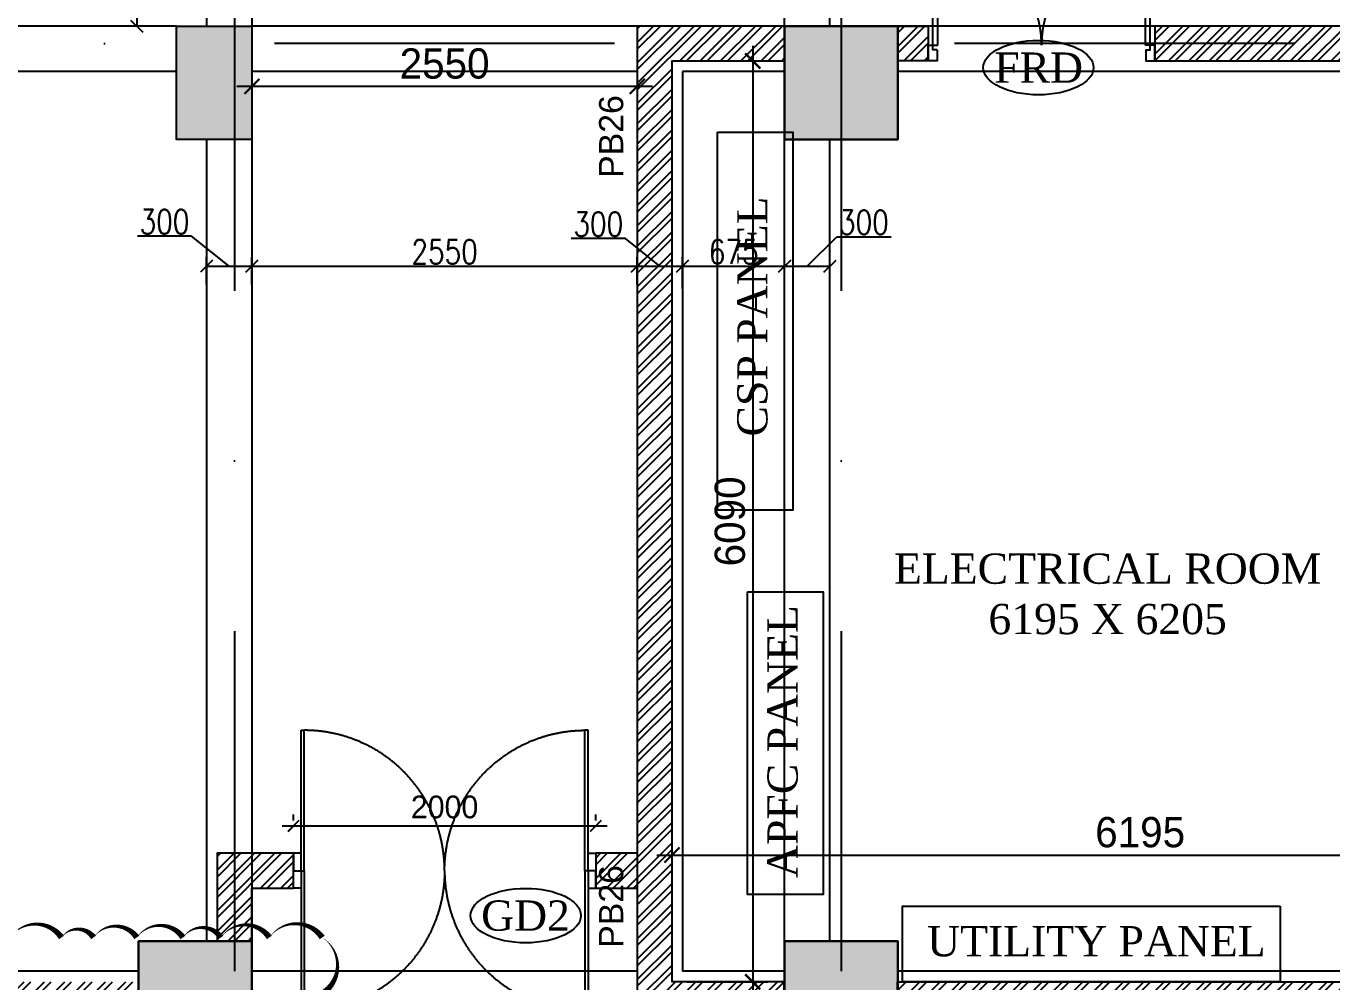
# Model space of a CAD drawing. Header units: millimetres. Extents: x 423806 to 486881, y 1786979 to 1831529.
# Drawn here: x 437737 to 446377, y 1811408 to 1817728 of the extents above; entities that cross this region are included whole.
import ezdxf

# ---------------------------------------------------------------- set-up
doc = ezdxf.new("R2010")
doc.units = ezdxf.units.MM
doc.header["$LTSCALE"] = 150
doc.header["$PDSIZE"] = 0.01
for name, pattern in [('240122--R0_INST_ FLOOR PLANS XREF$0$HIDDEN', [0.375, 0.25, -0.125]), ('DASHDOT', [1, 0.5, -0.25, 0, -0.25]), ('DASHDOTX2', [2, 1, -0.5, 0, -0.5])]:
    doc.linetypes.add(name, pattern=pattern)
doc.layers.get('0').update_dxf_attribs({"lineweight": 13})
for name, color, linetype in [('AD-COLUMNS', 41, 'Continuous'), ('AD-D&W TAG', 4, 'Continuous'), ('AD-DIM_CHECK', 7, 'Continuous'), ('AD-DOORS', 3, 'Continuous'), ('AD-GLASS', 140, 'Continuous'), ('AD-GRID', 251, 'DASHDOTX2'), ('AD-HATCH_LIGHT', 8, 'Continuous'), ('AD-SERVICE DOORS', 34, 'Continuous'), ('AD-SILL', 252, 'Continuous'), ('AD-STAIRCASE', 1, 'Continuous'), ('AD-WALL', 7, 'Continuous'), ('AD-WALL HATCH', 252, 'Continuous'), ('Revisions', 2, 'Continuous')]:
    doc.layers.add(name, color=color, linetype=linetype)
for name, color, linetype, lineweight in [('AD-TEXT', 7, 'Continuous', 25), ('BEAMS', 53, 'Continuous', 25), ('COL', 141, 'Continuous', 25), ('DIM', 7, 'Continuous', 13), ('filling', 254, 'Continuous', 0), ('GRID', 8, 'DASHDOT', 9), ('TEXT', 7, 'Continuous', 13)]:
    doc.layers.add(name, color=color, linetype=linetype, lineweight=lineweight)
doc.styles.add('240122--R0_INST_ FLOOR PLANS XREF$0$Scale M 200', font='times.ttf', dxfattribs={"height": 200})
doc.styles.add('Arial', font='arial.ttf')
doc.styles.add('RS', font='romans.shx', dxfattribs={"width": 0.8})
doc.dimstyles.new('D100', dxfattribs={"dimtxt": 160, "dimasz": 80, "dimexe": 60, "dimexo": 50, "dimgap": 15, "dimtad": 1, "dimdec": 0, "dimzin": 0, "dimdsep": 46, "dimtxsty": 'RS', "dimblk": 'OBLIQUE', "dimcen": 1, "dimclrd": 33, "dimclre": 33, "dimclrt": 7, "dimadec": 0, "dimazin": 0, "dimtfac": 1, "dimtdec": 0, "dimtmove": 2, "dimatfit": 3, "dimfxl": 125, "dimtolj": 1, "dimtzin": 0, "dimarcsym": 1})
doc.dimstyles.new('Scale 100', dxfattribs={"dimtxt": 200, "dimasz": 100, "dimexe": 100, "dimexo": 100, "dimgap": 50, "dimtad": 1, "dimdec": 0, "dimrnd": 5, "dimzin": 0, "dimdsep": 46, "dimtxsty": 'Standard', "dimblk": 'ARCHTICK', "dimcen": 0, "dimdle": 100, "dimclrd": 252, "dimclre": 252, "dimclrt": 256, "dimadec": 0, "dimazin": 0, "dimtfac": 1, "dimtdec": 0, "dimtofl": 0, "dimtmove": 1, "dimatfit": 3, "dimfxl": 0.18, "dimtolj": 1, "dimtzin": 0, "dimarcsym": 0})
doc.dimstyles.new('Scale 50', dxfattribs={"dimtxt": 150, "dimasz": 75, "dimexe": 75, "dimexo": 75, "dimgap": 50, "dimtad": 1, "dimdec": 0, "dimrnd": 5, "dimzin": 0, "dimdsep": 46, "dimtxsty": 'Standard', "dimblk": 'ARCHTICK', "dimcen": 0, "dimdle": 75, "dimclrd": 252, "dimclre": 252, "dimclrt": 256, "dimadec": 0, "dimazin": 0, "dimtfac": 1, "dimtdec": 0, "dimtofl": 0, "dimtmove": 1, "dimatfit": 3, "dimfxl": 0.18, "dimtolj": 1, "dimtzin": 0, "dimarcsym": 0})

# ---------------------------------------------------------------- blocks, each defined once
blk = doc.blocks.new('_Oblique')
at = {"color": 0, "linetype": 'ByBlock', "lineweight": -2}
blk.add_line((-0.5, -0.5), (0.5, 0.5), dxfattribs=at)
blk = doc.blocks.new('*D136')
at = {"layer": 'Defpoints', "color": 0, "transparency": 16777216}
for p in [(439231.3, 1816140.5), (438931.3, 1815968.5), (439231.3, 1815968.5)]:
    blk.add_point(p, dxfattribs=at)
at = {"layer": 'DIM', "color": 33, "lineweight": -2, "transparency": 16777216}
for p, q in [((438832.2, 1816339.5), (438473.1, 1816339.5)), ((439081.3, 1816140.5), (438832.2, 1816339.5)), ((438931.3, 1816018.5), (438931.3, 1816200.5)), ((439231.3, 1816018.5), (439231.3, 1816200.5)), ((438931.3, 1816140.5), (439231.3, 1816140.5))]:
    blk.add_line(p, q, dxfattribs=at)
at = {"layer": 'DIM', "color": 33, "lineweight": -2, "transparency": 16777216, "xscale": 80, "yscale": 80, "zscale": 80, "rotation": 180}
blk.add_blockref('_Oblique', (438931.3, 1816140.5), dxfattribs=at)
at = {"layer": 'DIM', "color": 33, "lineweight": -2, "transparency": 16777216, "xscale": 80, "yscale": 80, "zscale": 80}
blk.add_blockref('_Oblique', (439231.3, 1816140.5), dxfattribs=at)
at = {"layer": 'DIM', "color": 7, "transparency": 16777216, "insert": (438652.6, 1816434.5), "char_height": 160, "attachment_point": 5, "style": 'RS'}
blk.add_mtext('\\A1;300', dxfattribs=at)
blk = doc.blocks.new('*D137')
at = {"layer": 'Defpoints', "color": 0, "transparency": 16777216}
for p in [(441781.1, 1816140.5), (439231.3, 1815968.5), (441781.1, 1815968.5)]:
    blk.add_point(p, dxfattribs=at)
at = {"layer": 'DIM', "color": 33, "lineweight": -2, "transparency": 16777216}
for p, q in [((439231.3, 1816018.5), (439231.3, 1816200.5)), ((441781.1, 1816018.5), (441781.1, 1816200.5)), ((439231.3, 1816140.5), (441781.1, 1816140.5))]:
    blk.add_line(p, q, dxfattribs=at)
at = {"layer": 'DIM', "color": 33, "lineweight": -2, "transparency": 16777216, "xscale": 80, "yscale": 80, "zscale": 80, "rotation": 180}
blk.add_blockref('_Oblique', (439231.3, 1816140.5), dxfattribs=at)
at = {"layer": 'DIM', "color": 33, "lineweight": -2, "transparency": 16777216, "xscale": 80, "yscale": 80, "zscale": 80}
blk.add_blockref('_Oblique', (441781.1, 1816140.5), dxfattribs=at)
at = {"layer": 'DIM', "color": 7, "transparency": 16777216, "insert": (440506.2, 1816235.5), "char_height": 160, "attachment_point": 5, "style": 'RS'}
blk.add_mtext('\\A1;2550', dxfattribs=at)
blk = doc.blocks.new('*D138')
at = {"layer": 'Defpoints', "color": 0, "transparency": 16777216}
for p in [(442081.1, 1816140.5), (441781.1, 1815968.5), (442081.1, 1815941.5)]:
    blk.add_point(p, dxfattribs=at)
at = {"layer": 'DIM', "color": 33, "lineweight": -2, "transparency": 16777216}
for p, q in [((441702.7, 1816323.8), (441343.6, 1816323.8)), ((441931.1, 1816140.5), (441702.7, 1816323.8)), ((441781.1, 1816018.5), (441781.1, 1816200.5)), ((442081.1, 1815991.5), (442081.1, 1816200.5)), ((441781.1, 1816140.5), (442081.1, 1816140.5))]:
    blk.add_line(p, q, dxfattribs=at)
at = {"layer": 'DIM', "color": 33, "lineweight": -2, "transparency": 16777216, "xscale": 80, "yscale": 80, "zscale": 80, "rotation": 180}
blk.add_blockref('_Oblique', (441781.1, 1816140.5), dxfattribs=at)
at = {"layer": 'DIM', "color": 33, "lineweight": -2, "transparency": 16777216, "xscale": 80, "yscale": 80, "zscale": 80}
blk.add_blockref('_Oblique', (442081.1, 1816140.5), dxfattribs=at)
at = {"layer": 'DIM', "color": 7, "transparency": 16777216, "insert": (441523.1, 1816418.8), "char_height": 160, "attachment_point": 5, "style": 'RS'}
blk.add_mtext('\\A1;300', dxfattribs=at)
blk = doc.blocks.new('*D139')
at = {"layer": 'Defpoints', "color": 0, "transparency": 16777216}
for p in [(442756.1, 1816140.5), (442081.1, 1815941.5), (442756.1, 1815941.5)]:
    blk.add_point(p, dxfattribs=at)
at = {"layer": 'DIM', "color": 33, "lineweight": -2, "transparency": 16777216}
for p, q in [((442081.1, 1815991.5), (442081.1, 1816200.5)), ((442756.1, 1815991.5), (442756.1, 1816200.5)), ((442081.1, 1816140.5), (442756.1, 1816140.5))]:
    blk.add_line(p, q, dxfattribs=at)
at = {"layer": 'DIM', "color": 33, "lineweight": -2, "transparency": 16777216, "xscale": 80, "yscale": 80, "zscale": 80, "rotation": 180}
blk.add_blockref('_Oblique', (442081.1, 1816140.5), dxfattribs=at)
at = {"layer": 'DIM', "color": 33, "lineweight": -2, "transparency": 16777216, "xscale": 80, "yscale": 80, "zscale": 80}
blk.add_blockref('_Oblique', (442756.1, 1816140.5), dxfattribs=at)
at = {"layer": 'DIM', "color": 7, "transparency": 16777216, "insert": (442418.6, 1816235.5), "char_height": 160, "attachment_point": 5, "style": 'RS'}
blk.add_mtext('\\A1;675', dxfattribs=at)
blk = doc.blocks.new('*D140')
at = {"layer": 'Defpoints', "color": 0, "transparency": 16777216}
for p in [(443056.1, 1816140.5), (442756.1, 1815941.5), (443056.1, 1815937.5)]:
    blk.add_point(p, dxfattribs=at)
at = {"layer": 'DIM', "color": 33, "lineweight": -2, "transparency": 16777216}
for p, q in [((442906.1, 1816140.5), (443101.2, 1816335.6)), ((443101.2, 1816335.6), (443460.3, 1816335.6)), ((442756.1, 1815991.5), (442756.1, 1816200.5)), ((443056.1, 1815987.5), (443056.1, 1816200.5)), ((442756.1, 1816140.5), (443056.1, 1816140.5))]:
    blk.add_line(p, q, dxfattribs=at)
at = {"layer": 'DIM', "color": 33, "lineweight": -2, "transparency": 16777216, "xscale": 80, "yscale": 80, "zscale": 80, "rotation": 180}
blk.add_blockref('_Oblique', (442756.1, 1816140.5), dxfattribs=at)
at = {"layer": 'DIM', "color": 33, "lineweight": -2, "transparency": 16777216, "xscale": 80, "yscale": 80, "zscale": 80}
blk.add_blockref('_Oblique', (443056.1, 1816140.5), dxfattribs=at)
at = {"layer": 'DIM', "color": 7, "transparency": 16777216, "insert": (443280.7, 1816430.6), "char_height": 160, "attachment_point": 5, "style": 'RS'}
blk.add_mtext('\\A1;300', dxfattribs=at)
blk = doc.blocks.new('*D183')
at = {"layer": 'Defpoints', "color": 0, "transparency": 16777216}
for p in [(438681.8, 1819328), (438468.6, 1817727.9), (438631, 1817727.9)]:
    blk.add_point(p, dxfattribs=at)
at = {"layer": 'DIM', "color": 33, "lineweight": -2, "transparency": 16777216}
for p, q in [((438631.8, 1819328), (438408.6, 1819328)), ((438468.6, 1819328), (438468.6, 1817727.9)), ((438581, 1817727.9), (438408.6, 1817727.9))]:
    blk.add_line(p, q, dxfattribs=at)
at = {"layer": 'DIM', "color": 33, "lineweight": -2, "transparency": 16777216, "xscale": 80, "yscale": 80, "zscale": 80}
for p, rotation in [((438468.6, 1819328), 90), ((438468.6, 1817727.9), 270)]:
    blk.add_blockref('_Oblique', p, dxfattribs=dict(at, rotation=rotation))
at = {"layer": 'DIM', "color": 7, "transparency": 16777216, "insert": (438373.6, 1818527.9), "char_height": 160, "attachment_point": 5, "rotation": 90, "style": 'RS'}
blk.add_mtext('\\A1;1600', dxfattribs=at)
blk = doc.blocks.new('A$Ce04e376f')
at = {"layer": 'filling'}
h = blk.add_hatch(color=254, dxfattribs=at)
h.dxf.hatch_style = 1
h.paths.add_polyline_path([(16675, -29250), (16675, -30000), (16075, -30000), (16075, -29250)])
h.paths.add_polyline_path([(19500.2, -29250), (20000.2, -29250), (20000.2, -30000), (19500.2, -30000)])
h.paths.add_polyline_path([(0, -29250), (500, -29250), (500, -30000), (0, -30000)])
h.paths.add_polyline_path([(15975, -19500), (16575, -19500), (16575, -20250), (15975, -20250)])
h.paths.add_polyline_path([(19500, -19500), (20000, -19500), (20000, -20250), (19500, -20250)])
h.paths.add_polyline_path([(6600, -15675), (7100, -15675), (7100, -16425), (6600, -16425)])
h.paths.add_polyline_path([(6350, -13050), (6350, -12550), (7100, -12550), (7100, -13050)])
h.paths.add_polyline_path([(10625, -13050), (10625, -12550), (11375, -12550), (11375, -13050)])
h.paths.add_polyline_path([(16075, -12300), (16575, -12300), (16575, -13050), (16075, -13050)])
h.paths.add_polyline_path([(19500, -12300), (20000, -12300), (20000, -13050), (19500, -13050)])
h.paths.add_polyline_path([(0, -6500), (500, -6500), (500, -7250), (0, -7250)])
h.paths.add_polyline_path([(6600, -6500), (7100, -6500), (7100, -7250), (6600, -7250)])
h.paths.add_polyline_path([(10625, -6500.4), (11375, -6500.4), (11375, -7250.4), (10625, -7250.4)])
h.paths.add_polyline_path([(19250, -6500), (20000, -6500), (20000, -7250), (19250, -7250)])
h.paths.add_polyline_path([(16020, -750), (16020, 0), (16770, 0), (16770, -750)])
h.paths.add_polyline_path([(19250, -500), (19250, 0), (20000, 0), (20000, -500)])
h.paths.add_polyline_path([(10625, -500.4), (10625, -0.4), (11375, -0.4), (11375, -500.4)])
h.paths.add_polyline_path([(6350.2, -500), (6350.2, 0), (7100.2, 0), (7100.2, -500)])
at = {"layer": 'COL'}
for points in [[(6600, -6500), (7100, -6500), (7100, -7250), (6600, -7250), (6600, -6500)], [(6350, -13050), (6350, -12550), (7100, -12550), (7100, -13050), (6350, -13050)], [(10625, -13050), (10625, -12550), (11375, -12550), (11375, -13050), (10625, -13050)]]:
    blk.add_lwpolyline(points, dxfattribs=at)
blk.add_lwpolyline([(10625, -6500.4), (11375, -6500.4), (11375, -7250.4), (10625, -7250.4)], close=True, dxfattribs=at)
blk = doc.blocks.new('_ArchTick')
at = {"color": 0, "linetype": 'ByBlock', "const_width": 0.15}
blk.add_lwpolyline([(-0.5, -0.5), (0.5, 0.5)], dxfattribs=at)
blk = doc.blocks.new('*D289')
at = {"layer": 'AD-DIM_CHECK', "color": 252, "lineweight": -2, "transparency": 16777216}
for p, q in [((442544.7, 1817597.9), (442544.7, 1811307.9)), ((442111.1, 1817497.9), (442644.7, 1817497.9)), ((442111.1, 1811407.9), (442644.7, 1811407.9))]:
    blk.add_line(p, q, dxfattribs=at)
at = {"layer": 'Defpoints', "color": 0, "transparency": 16777216}
for p in [(442011.1, 1817497.9), (442011.1, 1811407.9), (442544.7, 1811407.9)]:
    blk.add_point(p, dxfattribs=at)
at = {"layer": 'AD-DIM_CHECK', "color": 252, "lineweight": -2, "transparency": 16777216, "xscale": 100, "yscale": 100, "zscale": 100}
for p, rotation in [((442544.7, 1817497.9), 90), ((442544.7, 1811407.9), 270)]:
    blk.add_blockref('_ArchTick', p, dxfattribs=dict(at, rotation=rotation))
at = {"layer": 'AD-DIM_CHECK', "transparency": 16777216, "insert": (442394.7, 1814452.9), "char_height": 200, "attachment_point": 5, "rotation": 90}
blk.add_mtext('\\A1;6090', dxfattribs=at)
blk = doc.blocks.new('*D290')
at = {"layer": 'AD-DIM_CHECK', "color": 252, "lineweight": -2, "transparency": 16777216}
for p, q in [((442011.1, 1811507.9), (442011.1, 1812346.7)), ((448206.1, 1812027.9), (448206.1, 1812346.7)), ((441911.1, 1812246.7), (448306.1, 1812246.7))]:
    blk.add_line(p, q, dxfattribs=at)
at = {"layer": 'Defpoints', "color": 0, "transparency": 16777216}
for p in [(448206.1, 1812246.7), (448206.1, 1811927.9), (442011.1, 1811407.9)]:
    blk.add_point(p, dxfattribs=at)
at = {"layer": 'AD-DIM_CHECK', "color": 252, "lineweight": -2, "transparency": 16777216, "xscale": 100, "yscale": 100, "zscale": 100, "rotation": 180}
blk.add_blockref('_ArchTick', (442011.1, 1812246.7), dxfattribs=at)
at = {"layer": 'AD-DIM_CHECK', "color": 252, "lineweight": -2, "transparency": 16777216, "xscale": 100, "yscale": 100, "zscale": 100}
blk.add_blockref('_ArchTick', (448206.1, 1812246.7), dxfattribs=at)
at = {"layer": 'AD-DIM_CHECK', "transparency": 16777216, "insert": (445108.6, 1812396.7), "char_height": 200, "attachment_point": 5}
blk.add_mtext('\\A1;6195', dxfattribs=at)
blk = doc.blocks.new('A$C58b69e9c')
at = {"layer": 'AD-D&W TAG'}
blk.add_ellipse((0, 0), major_axis=(-365, 0), ratio=0.493341, dxfattribs=at)
at = {"layer": 'AD-D&W TAG', "transparency": 33554687, "insert": (-162.2, 100.2), "char_height": 200, "width": 326.874, "attachment_point": 1, "style": '240122--R0_INST_ FLOOR PLANS XREF$0$Scale M 200'}
blk.add_mtext('\\A1;\\pxqc;FRD', dxfattribs=at)
blk = doc.blocks.new('*D302')
at = {"layer": 'AD-DIM_CHECK', "color": 252, "lineweight": -2, "transparency": 16777216}
for p, q in [((439231.131, 1817627.902), (439231.131, 1817229.537907)), ((441781.131, 1817627.902), (441781.131, 1817229.537907)), ((441881.131, 1817329.537907), (439131.131, 1817329.537907))]:
    blk.add_line(p, q, dxfattribs=at)
at = {"layer": 'Defpoints', "color": 0, "transparency": 16777216}
for p in [(439231.131, 1817727.902), (441781.131, 1817727.902), (439231.131, 1817329.537907)]:
    blk.add_point(p, dxfattribs=at)
at = {"layer": 'AD-DIM_CHECK', "color": 252, "lineweight": -2, "transparency": 16777216, "xscale": 100, "yscale": 100, "zscale": 100, "rotation": 180}
blk.add_blockref('_ArchTick', (439231.131, 1817329.537907), dxfattribs=at)
at = {"layer": 'AD-DIM_CHECK', "color": 252, "lineweight": -2, "transparency": 16777216, "xscale": 100, "yscale": 100, "zscale": 100}
blk.add_blockref('_ArchTick', (441781.131, 1817329.537907), dxfattribs=at)
at = {"layer": 'AD-DIM_CHECK', "transparency": 16777216, "insert": (440506.131, 1817479.537907), "char_height": 200, "attachment_point": 5}
blk.add_mtext('\\A1;2550', dxfattribs=at)
blk = doc.blocks.new('A$C78372269')
at = {"layer": 'AD-DOORS'}
for p, q in [((31.5, 73.5), (31.5, 792)), ((31.5, 792), (63, 792)), ((63, 105), (63, 792)), ((1437, 105), (1437, 792)), ((1468.5, 792), (1437, 792)), ((1468.5, 73.5), (1468.5, 792)), ((31.5, 105), (63, 105)), ((1468.5, 105), (1437, 105))]:
    blk.add_line(p, q, dxfattribs=at)
for points in [[(0, 105), (31.5, 105)], [(60.4, 73.5), (60.4, 0), (0, 0), (0, 105)], [(60.4, 73.5), (31.5, 73.5), (31.5, 105)], [(1439.6, 73.5), (1439.6, 0), (1500, 0), (1500, 105)], [(1439.6, 73.5), (1468.5, 73.5), (1468.5, 105)], [(1500, 105), (1468.5, 105)]]:
    blk.add_lwpolyline(points, dxfattribs=at)
at = {"layer": 'AD-DOORS', "linetype": '240122--R0_INST_ FLOOR PLANS XREF$0$HIDDEN', "ltscale": 350}
for centre, start, end in [((63, 105), 0, 90), ((1437, 105), 90, 180)]:
    blk.add_arc(centre, 687, start, end, dxfattribs=at)
blk = doc.blocks.new('A$C46e40b4a')
at = {"layer": 'AD-GLASS'}
for p, q in [((0, 0), (0, 928.5)), ((0, 928.5), (21.5, 928.5)), ((21.5, 0), (21.5, 928.5)), ((0, 0), (21.5, 0))]:
    blk.add_line(p, q, dxfattribs=at)
at = {"layer": 'AD-GLASS', "linetype": '240122--R0_INST_ FLOOR PLANS XREF$0$HIDDEN', "ltscale": 450}
blk.add_arc((21.5, 0), 928.5, 0, 90.00868, dxfattribs=at)
blk = doc.blocks.new('A$C35c67b2a')
at = {"layer": 'AD-SILL'}
for points in [[(0, 0), (50, 0), (50, 115), (0, 115)], [(2000, 0), (1950, 0), (1950, 115), (2000, 115)]]:
    blk.add_lwpolyline(points, close=True, dxfattribs=at)
blk.add_blockref('A$C46e40b4a', (50, 0))
at = {"xscale": -1}
blk.add_blockref('A$C46e40b4a', (1950, 0), dxfattribs=at)
blk = doc.blocks.new('*D341')
at = {"layer": 'AD-DIM_CHECK', "color": 252, "lineweight": -2, "transparency": 16777216}
for p, q in [((439506.1, 1812475.7), (439506.1, 1812513.6)), ((441506.1, 1812475.7), (441506.1, 1812513.6)), ((441581.1, 1812438.6), (439431.1, 1812438.6))]:
    blk.add_line(p, q, dxfattribs=at)
at = {"layer": 'Defpoints', "color": 0, "transparency": 16777216}
for p in [(439506.1, 1812438.6), (439506.1, 1812400.7), (441506.1, 1812400.7)]:
    blk.add_point(p, dxfattribs=at)
at = {"layer": 'AD-DIM_CHECK', "color": 252, "lineweight": -2, "transparency": 16777216, "xscale": 75, "yscale": 75, "zscale": 75, "rotation": 180}
blk.add_blockref('_ArchTick', (439506.1, 1812438.6), dxfattribs=at)
at = {"layer": 'AD-DIM_CHECK', "color": 252, "lineweight": -2, "transparency": 16777216, "xscale": 75, "yscale": 75, "zscale": 75}
blk.add_blockref('_ArchTick', (441506.1, 1812438.6), dxfattribs=at)
at = {"layer": 'AD-DIM_CHECK', "transparency": 16777216, "insert": (440506.1, 1812563.6), "char_height": 150, "attachment_point": 5}
blk.add_mtext('\\A1;2000', dxfattribs=at)
blk = doc.blocks.new('A$Cf51a1d50')
at = {"layer": 'AD-D&W TAG'}
blk.add_ellipse((0, 0), major_axis=(-365, 0), ratio=0.493341, dxfattribs=at)
at = {"layer": 'AD-D&W TAG', "transparency": 33554687, "insert": (-271.3, 100.2), "char_height": 200, "width": 540.14, "attachment_point": 1, "style": '240122--R0_INST_ FLOOR PLANS XREF$0$Scale M 200'}
blk.add_mtext('\\A1;\\pxqc;GD2', dxfattribs=at)

msp = doc.modelspace()

# ---------------------------------------------------------------- hatches: boundary and pattern name
at = {"layer": 'AD-HATCH_LIGHT'}
h = msp.add_hatch(color=256, dxfattribs=at)
h.dxf.hatch_style = 1
h.paths.add_polyline_path([(438731.1, 1817727.9), (439231.1, 1817727.9), (439231.1, 1816977.9), (438731.1, 1816977.9)])
h = msp.add_hatch(color=256, dxfattribs=at)
h.dxf.hatch_style = 1
h.paths.add_polyline_path([(443506.1, 1817727.5), (442756.1, 1817727.5), (442756.1, 1816977.5), (443506.1, 1816977.5)])
h = msp.add_hatch(color=256, dxfattribs=at)
h.dxf.hatch_style = 1
h.paths.add_polyline_path([(438481.1, 1811677.9), (438481.1, 1811177.9), (439231.1, 1811177.9), (439231.1, 1811677.9)])
h = msp.add_hatch(color=256, dxfattribs=at)
h.dxf.hatch_style = 1
h.paths.add_polyline_path([(442756.1, 1811677.9), (442756.1, 1811177.9), (443506.1, 1811177.9), (443506.1, 1811677.9)])
at = {"layer": 'AD-WALL HATCH', "transparency": 33554687}
h = msp.add_hatch(dxfattribs=at)
h.set_pattern_fill('ANSI32', color=256, scale=10)
h.set_pattern_definition([(45, (415131.13, 1744227.9), (-67.35192, 67.35192), []), (45, (415176.03, 1744227.9), (-67.35192, 67.35192), [])])
h.paths.add_polyline_path([(451901.1, 1795527.9), (452131.1, 1795527.9), (452131.1, 1794977.9), (451291.8, 1794977.9), (451291.8, 1795207.9), (451901.1, 1795207.9)])
h.paths.add_polyline_path([(448321.1, 1811927.9), (448321.1, 1816977.9), (448206.1, 1816977.9), (448206.1, 1811927.9)])
h.paths.add_polyline_path([(439001.1, 1811677.9), (439231.1, 1811677.9), (439231.1, 1812027.9), (439506.1, 1812027.9), (439506.1, 1812257.9), (439001.1, 1812257.9)])
h.paths.add_polyline_path([(439001.1, 1823727.9), (439001.1, 1819327.9), (442501.1, 1819327.9), (442501.1, 1820182.9), (442271.1, 1820182.9), (442271.1, 1819557.9), (441071.1, 1819557.9), (441071.1, 1820157.9), (440956.1, 1820157.9), (440956.1, 1819557.9), (439231.1, 1819557.9), (439231.1, 1823727.9)])
h.paths.add_polyline_path([(441471.1, 1823997.9), (439831.3, 1823997.9), (439831.3, 1824227.9), (441471.1, 1824227.9)])
h.paths.add_polyline_path([(448706.1, 1799227.9), (448906.1, 1799227.9), (448906.1, 1799342.9), (448706.1, 1799342.9), (448706.1, 1802177.9), (448591.1, 1802177.9), (448591.1, 1794977.9), (449291.8, 1794977.9), (449291.8, 1795207.9), (448706.1, 1795207.9)])
h.paths.add_polyline_path([(452131.1, 1798527.9), (452131.1, 1803977.9), (451901.1, 1803977.9), (451901.1, 1799342.9), (450906.1, 1799342.9), (450906.1, 1799227.9), (451901.1, 1799227.9), (451901.1, 1798527.9)])
h.paths.add_polyline_path([(451901.1, 1811177.9), (452131.1, 1811177.9), (452131.1, 1810427.9), (451901.1, 1810427.9)])
h.paths.add_polyline_path([(451901.1, 1814372.9), (452131.1, 1814372.9), (452131.1, 1815397.9), (451901.1, 1815397.9)])
h.paths.add_polyline_path([(438581.1, 1809177.9), (439231.1, 1809177.9), (439231.1, 1808552.9), (439116.1, 1808552.9), (439116.1, 1809062.9), (438581.1, 1809062.9)])
h.paths.add_polyline_path([(446146.1, 1820752.9), (446146.1, 1819557.9), (446296.1, 1819557.9), (446296.1, 1819327.9), (446031.1, 1819327.9), (446031.1, 1820752.9), (445731.1, 1820752.9), (445731.1, 1820867.9), (446431.1, 1820867.9), (446431.1, 1821767.9), (444931.1, 1821767.9), (444931.1, 1820752.9), (444701.1, 1820752.9), (444701.1, 1821367.9), (444551.1, 1821367.9), (444551.1, 1821597.9), (444701.1, 1821597.9), (444701.1, 1823997.9), (444403.6, 1823997.9), (444403.6, 1824227.9), (446951.1, 1824227.9), (446951.1, 1823997.9), (444931.1, 1823997.9), (444931.1, 1821882.9), (446546.1, 1821882.9), (446546.1, 1820752.9)])
h.paths.add_polyline_path([(451901.1, 1812872.9), (452131.1, 1812872.9), (452131.1, 1811927.9), (451901.1, 1811927.9)])
h.paths.add_polyline_path([(448706.1, 1804727.9), (448906.1, 1804727.9), (448906.1, 1804497.9), (448706.1, 1804497.9)])
h.paths.add_polyline_path([(442871.1, 1801232.9), (442871.1, 1796107.9), (442756.1, 1796107.9), (442756.1, 1801232.9)])
h.paths.add_polyline_path([(450106.1, 1804497.9), (451631.1, 1804497.9), (451631.1, 1804727.9), (451231.1, 1804727.9), (451231.1, 1805065.4), (451001.1, 1805065.4), (451001.1, 1804727.9), (450106.1, 1804727.9)])
h.paths.add_polyline_path([(451901.1, 1809227.9), (452131.1, 1809227.9), (452131.1, 1807802.9), (451231.1, 1807802.9), (451231.1, 1807465.4), (451001.1, 1807465.4), (451001.1, 1808032.9), (451901.1, 1808032.9)])
h.paths.add_polyline_path([(436326.1, 1802997.9), (436326.1, 1803097.9), (436556.1, 1803097.9), (436556.1, 1802512.9), (436326.1, 1802512.9), (436326.1, 1802882.9), (432361.1, 1802882.9), (432361.1, 1800247.9), (432131.1, 1800247.9), (432131.1, 1803227.9), (432361.1, 1803227.9), (432361.1, 1802997.9), (434945.2, 1802997.9), (434945.2, 1803097.9), (435175.2, 1803097.9), (435175.2, 1802997.9)])
h.paths.add_polyline_path([(436326.1, 1794607.9), (436556.1, 1794607.9), (436556.1, 1794457.9), (436326.1, 1794457.9)])
h.paths.add_polyline_path([(448591.1, 1803977.9), (448706.1, 1803977.9), (448706.1, 1803377.9), (448591.1, 1803377.9)])
h.paths.add_polyline_path([(432131.1, 1807802.9), (432361.1, 1807802.9), (432361.1, 1806865.4), (432131.1, 1806865.4)])
h.paths.add_polyline_path([(443506.1, 1817727.9), (443706.1, 1817727.9), (443706.1, 1817497.9), (443506.1, 1817497.9)])
h.paths.add_polyline_path([(447296.1, 1819327.9), (448671.1, 1819327.9), (448671.1, 1818877.9), (448901.1, 1818877.9), (448901.1, 1823477.9), (448671.1, 1823477.9), (448671.1, 1821417.9), (447901.1, 1821417.9), (447901.1, 1821302.9), (448671.1, 1821302.9), (448671.1, 1819442.9), (447296.1, 1819442.9)])
h.paths.add_polyline_path([(443506.1, 1804727.9), (448106.1, 1804727.9), (448106.1, 1804612.9), (443506.1, 1804612.9)])
h.paths.add_polyline_path([(439231.1, 1804727.9), (442756.1, 1804727.9), (442756.1, 1804612.9), (439231.1, 1804612.9)])
h.paths.add_polyline_path([(445606.1, 1794457.9), (448206.1, 1794457.9), (448206.1, 1794227.9), (445606.1, 1794227.9)])
h.paths.add_polyline_path([(441306.1, 1794457.9), (442756.1, 1794457.9), (442756.1, 1794227.9), (441306.1, 1794227.9)])
h.paths.add_polyline_path([(438381.3, 1794457.9), (438481.3, 1794457.9), (438481.3, 1794227.9), (438381.3, 1794227.9)])
h.paths.add_polyline_path([(432131.1, 1796227.9), (432361.1, 1796227.9), (432361.1, 1794977.9), (432131.1, 1794977.9)])
h.paths.add_polyline_path([(432131.1, 1803827.9), (432361.1, 1803827.9), (432361.1, 1803977.9), (432131.1, 1803977.9)])
h.paths.add_polyline_path([(432131.1, 1805665.4), (432361.1, 1805665.4), (432361.1, 1804727.9), (432131.1, 1804727.9)])
h.paths.add_polyline_path([(451901.1, 1817727.9), (452131.1, 1817727.9), (452131.1, 1817877.9), (451901.1, 1817877.9)])
h.paths.add_polyline_path([(448901.1, 1817727.9), (448901.1, 1817497.9), (450316.1, 1817497.9), (450316.1, 1816747.9), (451901.1, 1816747.9), (451901.1, 1816597.9), (452131.1, 1816597.9), (452131.1, 1816977.9), (451901.1, 1816977.9), (451901.1, 1816862.9), (450431.1, 1816862.9), (450431.1, 1817497.9), (450481.1, 1817497.9), (450481.1, 1817727.9)])
h.paths.add_polyline_path([(448901.1, 1817727.9), (448901.1, 1817877.9), (448671.1, 1817877.9), (448671.1, 1817727.9)])
h.paths.add_polyline_path([(443503.7, 1811407.9), (448206.1, 1811407.9), (448206.1, 1811177.9), (443503.7, 1811177.9)])
h.paths.add_polyline_path([(448706.1, 1811407.9), (451631.1, 1811407.9), (451631.1, 1811177.9), (448706.1, 1811177.9)])
h.paths.add_polyline_path([(445206.1, 1817497.9), (448151.1, 1817497.9), (448151.1, 1817727.9), (445206.1, 1817727.9)])
h.paths.add_polyline_path([(448901.1, 1824227.9), (449541.1, 1824227.9), (449541.1, 1823997.9), (448901.1, 1823997.9)])
h.paths.add_polyline_path([(450741.1, 1823997.9), (451381.1, 1823997.9), (451381.1, 1824227.9), (450741.1, 1824227.9)])
h.paths.add_polyline_path([(452131.1, 1818877.9), (452131.1, 1823727.9), (451901.1, 1823727.9), (451901.1, 1818877.9)])
h.paths.add_polyline_path([(443803.6, 1824227.9), (443506.1, 1824227.9), (443506.1, 1823997.9), (443803.6, 1823997.9)])
h.paths.add_polyline_path([(442271.1, 1823997.9), (442071.1, 1823997.9), (442071.1, 1824227.9), (442756.1, 1824227.9), (442756.1, 1823997.9), (442501.1, 1823997.9), (442501.1, 1821597.9), (443351.1, 1821597.9), (443351.1, 1821482.9), (442501.1, 1821482.9), (442501.1, 1821182.9), (442271.1, 1821182.9)])
h.paths.add_polyline_path([(434181.3, 1794457.9), (432631.1, 1794457.9), (432631.1, 1794227.9), (434181.3, 1794227.9)])
h.paths.add_polyline_path([(432131.1, 1799047.9), (432361.1, 1799047.9), (432361.1, 1797727.9), (432131.1, 1797727.9)])
h.paths.add_polyline_path([(432631.1, 1824227.9), (434031.1, 1824227.9), (434031.1, 1823997.9), (432631.1, 1823997.9)])
h.paths.add_polyline_path([(439231.1, 1794227.9), (439231.1, 1794457.9), (439506.1, 1794457.9), (439506.1, 1794227.9)])
h.paths.add_polyline_path([(436581.3, 1794227.9), (436581.3, 1794457.9), (435981.3, 1794457.9), (435981.3, 1794227.9)])
h.paths.add_polyline_path([(443256.1, 1794227.9), (443806.1, 1794227.9), (443806.1, 1794457.9), (443256.1, 1794457.9)])
h.paths.add_polyline_path([(436556.1, 1801012.9), (436556.1, 1796107.9), (436441.1, 1796107.9), (436441.1, 1801012.9)])
h.paths.add_polyline_path([(441781.1, 1817727.9), (441781.1, 1812257.9), (441506.1, 1812257.9), (441506.1, 1812027.9), (441781.1, 1812027.9), (441781.1, 1811177.9), (442753.7, 1811177.9), (442753.7, 1811407.9), (442011.1, 1811407.9), (442011.1, 1817497.9), (442756.1, 1817497.9), (442756.1, 1817727.9)])
h.paths.add_polyline_path([(435175.2, 1804497.9), (436441.1, 1804497.9), (436441.1, 1803897.9), (436556.1, 1803897.9), (436556.1, 1804497.9), (438481.3, 1804497.9), (438481.3, 1804727.9), (432881.1, 1804727.9), (432881.1, 1804497.9), (435060.2, 1804497.9), (435060.2, 1803897.9), (435175.2, 1803897.9)])
h.paths.add_polyline_path([(435136.1, 1810677.9), (435136.1, 1811177.9), (438481.1, 1811177.9), (438481.1, 1811407.9), (432881.1, 1811407.9), (432881.1, 1811177.9), (434906.1, 1811177.9), (434906.1, 1810677.9)])
h.paths.add_polyline_path([(432581.1, 1808302.9), (432811.1, 1808302.9), (432811.1, 1811177.9), (432581.1, 1811177.9)])
h.paths.add_polyline_path([(437133.6, 1809062.9), (437416.1, 1809062.9), (437416.1, 1808032.9), (436333.6, 1808032.9), (436333.6, 1809062.9), (436533.6, 1809062.9), (436533.6, 1809177.9), (435936.1, 1809177.9), (435936.1, 1809062.9), (436218.6, 1809062.9), (436218.6, 1808032.9), (435136.1, 1808032.9), (435136.1, 1809062.9), (435336.1, 1809062.9), (435336.1, 1809177.9), (435136.1, 1809177.9), (435136.1, 1809677.9), (434906.1, 1809677.9), (434906.1, 1808032.9), (432881.1, 1808032.9), (432881.1, 1807802.9), (438731.1, 1807802.9), (438731.1, 1808032.9), (437531.1, 1808032.9), (437531.1, 1809062.9), (437681.1, 1809062.9), (437681.1, 1809177.9), (437133.6, 1809177.9)])

# ---------------------------------------------------------------- linework, layer by layer
at = {"layer": 'AD-COLUMNS'}
for points in [[(438731.1, 1817727.9), (439231.1, 1817727.9), (439231.1, 1816977.9), (438731.1, 1816977.9), (438731.1, 1817727.9)], [(443506.1, 1817727.5), (442756.1, 1817727.5), (442756.1, 1816977.5), (443506.1, 1816977.5), (443506.1, 1817727.5)], [(438481.1, 1811677.9), (438481.1, 1811177.9), (439231.1, 1811177.9), (439231.1, 1811677.9), (438481.1, 1811677.9)], [(442756.1, 1811677.9), (442756.1, 1811177.9), (443506.1, 1811177.9), (443506.1, 1811677.9), (442756.1, 1811677.9)]]:
    msp.add_lwpolyline(points, dxfattribs=at)
at = {"layer": 'AD-GRID', "lineweight": 25, "ltscale": 15}
for p, q in [((439116.1, 1827227.9), (439116.1, 1792227.9)), ((443131.1, 1827227.9), (443131.1, 1792227.9)), ((455131.3, 1817612.9), (429131.1, 1817612.9))]:
    msp.add_line(p, q, dxfattribs=at)
at = {"layer": 'AD-SERVICE DOORS', "ltscale": 25}
for points in [[(442311.1, 1817027.5), (442811.1, 1817027.5), (442811.1, 1814527.5), (442311.1, 1814527.5)], [(442511.1, 1813986.4), (443011.1, 1813986.4), (443011.1, 1811986.4), (442511.1, 1811986.4)], [(446035, 1811907.9), (446035, 1811407.9), (443535, 1811407.9), (443535, 1811907.9)]]:
    msp.add_lwpolyline(points, close=True, dxfattribs=at)
at = {"layer": 'AD-STAIRCASE'}
for p, q in [((439231.1, 1819327.9), (439231.1, 1817727.9)), ((439231.1, 1816977.9), (439231.1, 1812207.9))]:
    msp.add_line(p, q, dxfattribs=at)
at = {"layer": 'AD-WALL'}
for points in [[(441781.1, 1817727.9), (441781.1, 1812257.9), (441506.1, 1812257.9), (441506.1, 1812027.9), (441781.1, 1812027.9), (441781.1, 1811177.9), (442753.7, 1811177.9), (442753.7, 1811407.9), (442011.1, 1811407.9), (442011.1, 1817497.9), (442756.1, 1817497.9), (442756.1, 1817727.9)], [(443506.1, 1817727.9), (443706.1, 1817727.9), (443706.1, 1817497.9), (443506.1, 1817497.9)], [(445206.1, 1817497.9), (448151.1, 1817497.9), (448151.1, 1817727.9), (445206.1, 1817727.9)], [(439001.1, 1811677.9), (439231.1, 1811677.9), (439231.1, 1812027.9), (439506.1, 1812027.9), (439506.1, 1812257.9), (439001.1, 1812257.9)], [(443503.7, 1811407.9), (448206.1, 1811407.9), (448206.1, 1811177.9), (443503.7, 1811177.9)]]:
    msp.add_lwpolyline(points, close=True, dxfattribs=at)
at = {"layer": 'BEAMS'}
for p, q in [((438931.3, 1823727.9), (438931.3, 1817727.9)), ((439231.3, 1819328), (439231.3, 1817727.9)), ((442756.1, 1817727.5), (442756.1, 1819327.9)), ((443056.1, 1817727.5), (443056.1, 1819327.9)), ((438731.1, 1817727.9), (432631.1, 1817727.9)), ((442756.1, 1817727.9), (439231.1, 1817727.9)), ((448151.1, 1817727.9), (443506.1, 1817727.9)), ((438731.1, 1817427.9), (432631.1, 1817427.9)), ((441781.1, 1817427.9), (439231.1, 1817427.9)), ((439231.3, 1817427.9), (439231.2, 1811477.9)), ((442756.1, 1817427.9), (442081.1, 1817427.9)), ((448151.1, 1817427.9), (443506.1, 1817427.9)), ((438931.3, 1816977.9), (438931.2, 1811677.9)), ((442756.1, 1811677.9), (442756.1, 1816977.5)), ((443056.1, 1811677.9), (443056.1, 1816977.5)), ((438481.1, 1811477.9), (432881.1, 1811477.9)), ((441781.1, 1811477.9), (439231.1, 1811477.9)), ((442756.1, 1811477.9), (442081.1, 1811477.9)), ((448206.1, 1811477.9), (443503.7, 1811477.9))]:
    msp.add_line(p, q, dxfattribs=at)
at = {"layer": 'BEAMS', "color": 6}
for points in [[(441781.1, 1817427.9), (441781.1, 1811477.9)], [(442081.1, 1817427.9), (442081.1, 1811477.9)]]:
    msp.add_lwpolyline(points, dxfattribs=at)
at = {"layer": 'Revisions'}
msp.add_lwpolyline([(437632.2, 1811701.6, 0, 40, -0.520567), (437971.2, 1811701.6, 0, 40, -0.520567), (438183.2, 1811701.6, 0, 40, -0.520567), (438469.8, 1811701.6, 0, 40, -0.520567), (438774.9, 1811701.6, 0, 40, -0.520567), (439026.3, 1811701.6, 0, 40, -0.520567), (439346.7, 1811701.6, 0, 40, -0.520567), (439696.2, 1811701.6, 0, 40, -0.520567), (439711.3, 1811340.2, 0, 40, -0.520567)], format="xyseb", dxfattribs=at)

# ---------------------------------------------------------------- block references
msp.add_blockref('A$C78372269', (443706.1, 1817497.9))
at = {"xscale": -1}
msp.add_blockref('A$C35c67b2a', (441506.1, 1812142.9), dxfattribs=at)
at = {"rotation": 180}
msp.add_blockref('A$C35c67b2a', (441506.1, 1812142.9), dxfattribs=at)
at = {"layer": 'AD-DIM_CHECK'}
msp.add_blockref('A$Cf51a1d50', (441043, 1811846.2), dxfattribs=at)
at = {"layer": 'AD-SILL'}
msp.add_blockref('A$C58b69e9c', (444435.6, 1817453.4), dxfattribs=at)
at = {"layer": 'GRID', "ltscale": 4}
msp.add_blockref('A$Ce04e376f', (432131.1, 1824227.9), dxfattribs=at)

# ---------------------------------------------------------------- texts
at = {"layer": 'AD-TEXT', "transparency": 33554687, "style": '240122--R0_INST_ FLOOR PLANS XREF$0$Scale M 200'}
for s, p in [('CSP PANEL ', (442642.2, 1815014.5)), ('APFC PANEL ', (442842.2, 1812094.8))]:
    msp.add_text(s, height=200, rotation=90, dxfattribs=at).set_placement(p)
msp.add_text('UTILITY PANEL ', height=200, dxfattribs=at).set_placement((443698.9, 1811576.8))
at = {"layer": 'AD-TEXT', "transparency": 33554687, "insert": (443370.4, 1814240.6), "char_height": 200, "width": 3046.063, "attachment_point": 1, "style": '240122--R0_INST_ FLOOR PLANS XREF$0$Scale M 200'}
msp.add_mtext('\\A1;\\pxqc;ELECTRICAL ROOM\\P6195 X 6205', dxfattribs=at)
at = {"layer": 'TEXT', "style": 'Arial'}
for p in [(441688, 1816724.5), (441688, 1811633.4)]:
    msp.add_text('PB26', height=160, rotation=90, dxfattribs=at).set_placement(p)

# ---------------------------------------------------------------- dimensions: what is measured, and where the dimension line sits
at = {"layer": 'AD-DIM_CHECK'}
for base, p1, p2, dimstyle, picture, middle in [((439231.1, 1817329.5), (441781.1, 1817727.9), (439231.1, 1817727.9), 'Scale 100', '*D302', (440506.1, 1817479.5)), ((439506.1, 1812438.6), (441506.1, 1812400.7), (439506.1, 1812400.7), 'Scale 50', '*D341', (440506.1, 1812563.6)), ((448206.1, 1812246.7), (442011.1, 1811407.9), (448206.1, 1811927.9), 'Scale 100', '*D290', (445108.6, 1812396.7))]:
    dim = msp.add_linear_dim(base=base, p1=p1, p2=p2, dimstyle=dimstyle, dxfattribs=at)
    dim.commit()
    dim.dimension.update_dxf_attribs({"geometry": picture, "text_midpoint": middle})
dim = msp.add_linear_dim(base=(442544.7, 1811407.9), p1=(442011.1, 1817497.9), p2=(442011.1, 1811407.9), angle=90, dimstyle='Scale 100', dxfattribs=at)
dim.commit()
dim.dimension.update_dxf_attribs({"geometry": '*D289', "text_midpoint": (442394.7, 1814452.9)})
at = {"layer": 'DIM'}
dim = msp.add_linear_dim(base=(438468.6, 1817727.9), p1=(438681.8, 1819328), p2=(438631, 1817727.9), angle=90, dimstyle='D100', dxfattribs=at)
dim.commit()
dim.dimension.update_dxf_attribs({"geometry": '*D183', "text_midpoint": (438373.6, 1818527.9)})
for base, p1, p2, picture, middle in [((439231.3, 1816140.5), (438931.3, 1815968.5), (439231.3, 1815968.5), '*D136', (438817.2, 1816339.5)), ((442081.1, 1816140.5), (441781.1, 1815968.5), (442081.1, 1815941.5), '*D138', (441687.7, 1816323.8)), ((443056.1, 1816140.5), (442756.1, 1815941.5), (443056.1, 1815937.5), '*D140', (443116.2, 1816335.6))]:
    dim = msp.add_linear_dim(base=base, p1=p1, p2=p2, dimstyle='D100', override={"dimtmove": 1}, dxfattribs=at)
    dim.commit()
    dim.dimension.update_dxf_attribs({"geometry": picture, "text_midpoint": middle, "dimtype": 160})
for base, p1, p2, picture, middle in [((441781.1, 1816140.5), (439231.3, 1815968.5), (441781.1, 1815968.5), '*D137', (440506.2, 1816235.5)), ((442756.1, 1816140.5), (442081.1, 1815941.5), (442756.1, 1815941.5), '*D139', (442418.6, 1816235.5))]:
    dim = msp.add_linear_dim(base=base, p1=p1, p2=p2, dimstyle='D100', dxfattribs=at)
    dim.commit()
    dim.dimension.update_dxf_attribs({"geometry": picture, "text_midpoint": middle})

doc.saveas('drawing.dxf')
